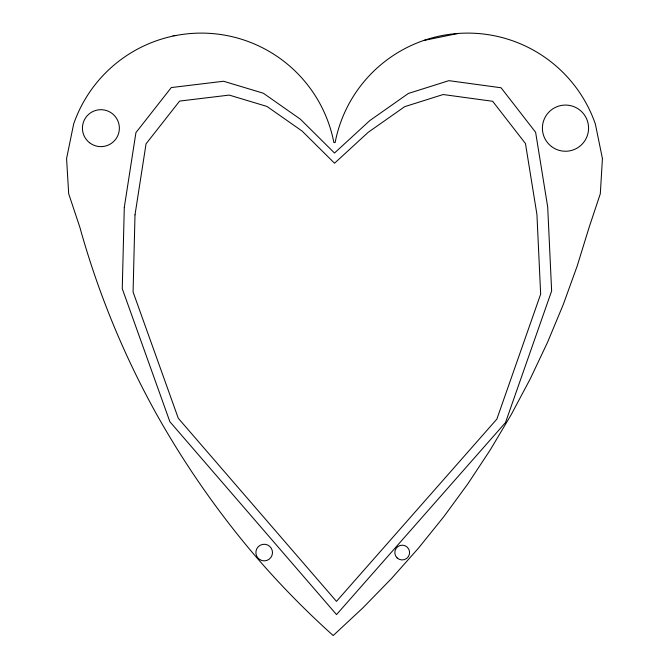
<?xml version="1.0" encoding="UTF-8"?>
<svg xmlns="http://www.w3.org/2000/svg" width="669" height="669" viewBox="0 0 669 669"><rect width="100%" height="100%" fill="white"/><g stroke="black" fill="none" stroke-linecap="round" stroke-linejoin="round"><path stroke-width="1" d="M423.611 40.516L458.148 33.45M173.054 35.566L175.663 35.566M455.539 33.45L457.554 33.567M124.292 207.432L122.26 288.682L169.884 421.721L336.532 614.602L505.496 422.591L551.632 290.99L547.702 207.039L535.618 132.278L501.073 87.773L448.907 80.656L408.391 93.443L369.865 120.537L334.5 153.025L300.398 119.207L263.343 93.225L223.555 81.25L171.289 87.564L135.932 132.604L124.292 207.432M135.004 214.866L133.081 291.993L178.288 418.276L336.474 601.372L496.858 419.112L540.652 294.184L536.931 214.49L525.458 143.526L492.66 101.287L443.146 94.53L404.686 106.664L368.117 132.378L334.542 163.228L302.179 131.124L267.006 106.463L229.224 95.09L179.618 101.078L146.051 143.835L135.004 214.866M602.426 158.578L600.31 193.767L589.163 227.209L577.163 266.103L563.323 304.387L547.694 341.968L530.3 378.771L511.191 414.705L490.394 449.693L467.966 483.662L443.948 516.527L418.409 548.212L391.39 578.66L362.966 607.795L333.195 635.55A856.855 856.855 0 0 1 248.625 548.078C214.021 506.45 183.239 461.719 156.73 414.521A856.855 856.855 0 0 1 79.837 227.209L68.69 193.767L66.574 158.578L73.64 124.041A135.046 135.046 0 0 1 333.873 142.539L335.127 142.539A135.046 135.046 0 0 1 595.36 124.041L602.426 158.578M551.54 146.561A23.089 23.089 0 0 0 588.394 131.032A23.089 23.089 0 0 0 556.524 106.881A23.089 23.089 0 0 0 551.54 146.561M259.764 559.602A8.312 8.312 0 0 0 272.492 552.87A8.312 8.312 0 0 0 260.308 545.21A8.312 8.312 0 0 0 259.764 559.602M397.135 557.938A7.392 7.392 0 0 0 409.395 554.258A7.392 7.392 0 0 0 400.07 545.486A7.392 7.392 0 0 0 397.135 557.938M89.571 142.748A18.473 18.473 0 0 0 119.199 130.681A18.473 18.473 0 0 0 93.936 111.054A18.473 18.473 0 0 0 89.571 142.748"/></g></svg>
